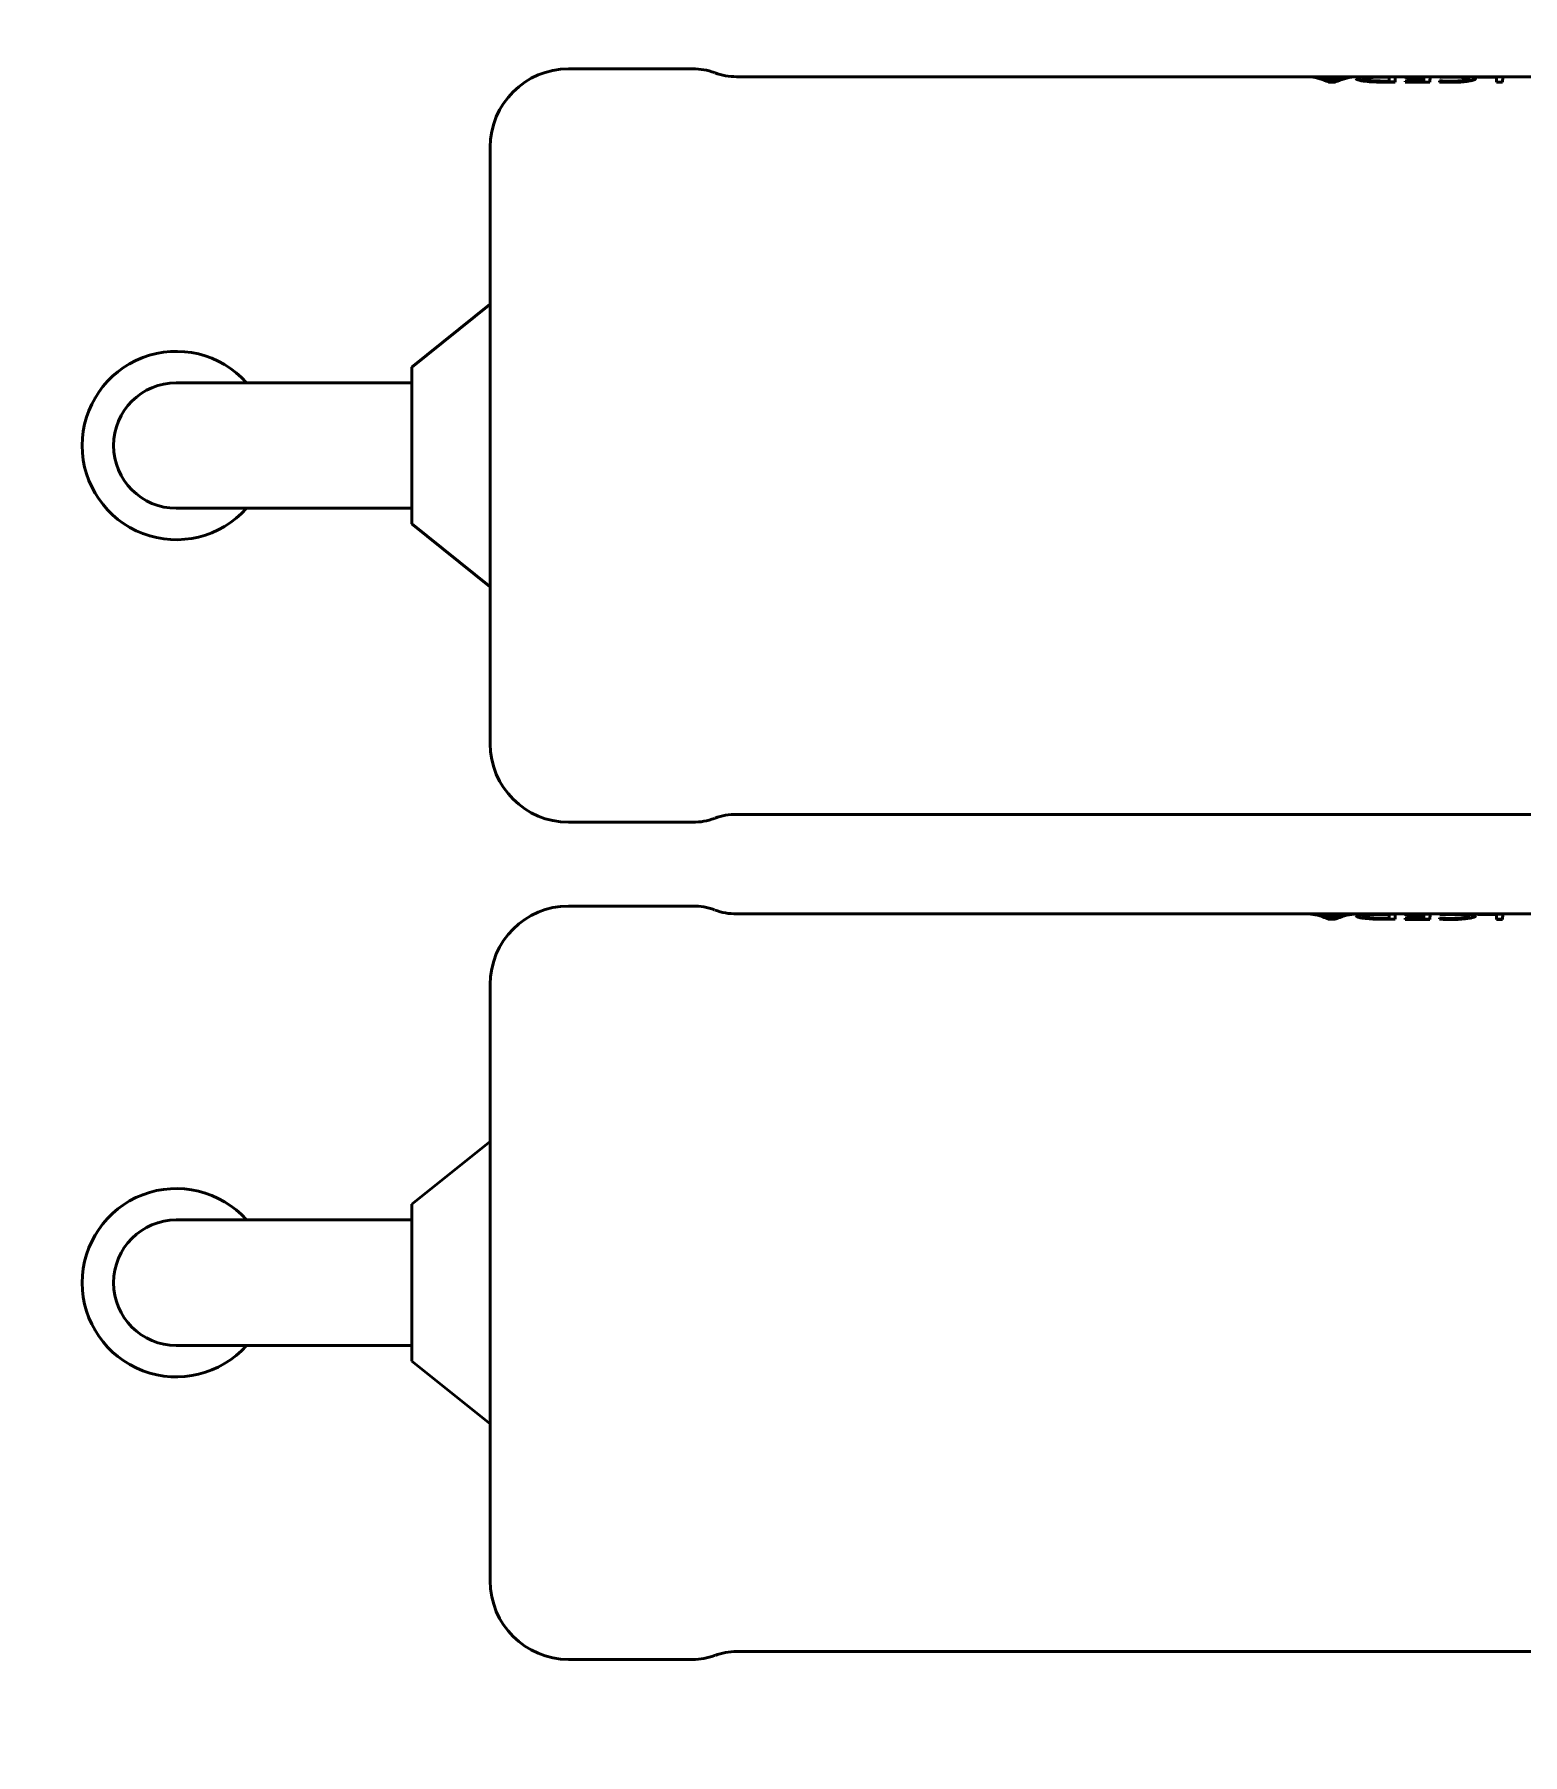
# Model space of a CAD drawing. Header units: millimetres. Extents: x 0 to 841, y 0 to 594.
# Drawn here: x 481.53 to 491.01, y 279 to 289.96 of the extents above; entities that cross this region are included whole.
import ezdxf

# ---------------------------------------------------------------- set-up
doc = ezdxf.new("R2010")
doc.units = ezdxf.units.MM
doc.layers.add('Hatch (ISO)', color=7, linetype='Continuous', lineweight=18)
doc.layers.add('Visible (ISO)', color=7, linetype='Continuous', lineweight=50)

msp = doc.modelspace()

# ---------------------------------------------------------------- hatches: boundary and pattern name
at = {"layer": 'Hatch (ISO)'}
h = msp.add_hatch(dxfattribs=at)
h.set_pattern_fill('ANSI31', color=256, scale=25.4, style=0)
h.set_pattern_definition([(45, (0, 0), (-2.245064, 2.245064), [])])
edge = h.paths.add_edge_path()
edge.add_ellipse((416.288, 307.621), major_axis=(-9.758, 2.186), ratio=1, start_angle=270, end_angle=282.6294)
edge.add_line((416.288, 317.621), (382.416, 317.621))
edge.add_ellipse((382.416, 312.621), major_axis=(-5, 0), ratio=1, start_angle=270, end_angle=360)
edge.add_line((377.416, 312.621), (377.416, 210.621))
edge.add_ellipse((382.416, 210.621), major_axis=(0, -5), ratio=1, start_angle=270, end_angle=360)
edge.add_line((382.416, 205.621), (416.288, 205.621))
edge.add_ellipse((416.288, 215.621), major_axis=(10, 0), ratio=1, start_angle=270, end_angle=282.6294)
edge.add_ellipse((445.416, 85.621), major_axis=(120.242, 26.942), ratio=1, start_angle=64.74122, end_angle=90, ccw=False)
edge.add_ellipse((474.544, 215.621), major_axis=(9.758, -2.186), ratio=1, start_angle=270, end_angle=282.6294)
edge.add_line((474.544, 205.621), (558.416, 205.621))
edge.add_ellipse((558.416, 210.621), major_axis=(5, 0), ratio=1, start_angle=270, end_angle=360)
edge.add_line((563.416, 210.621), (563.416, 312.621))
edge.add_ellipse((558.416, 312.621), major_axis=(0, 5), ratio=1, start_angle=270, end_angle=360)
edge.add_line((558.416, 317.621), (474.544, 317.621))
edge.add_ellipse((474.544, 307.621), major_axis=(-10, 0), ratio=1, start_angle=270, end_angle=282.6294)
edge.add_ellipse((445.416, 437.621), major_axis=(-120.242, -26.942), ratio=1, start_angle=64.74122, end_angle=90, ccw=False)
edge = h.paths.add_edge_path(flags=0)
edge.add_line((388.916, 208.621), (388.916, 210.621))
edge.add_ellipse((382.416, 210.621), major_axis=(0, 6.5), ratio=1, start_angle=270, end_angle=363.5049)
edge.add_line((382.019, 217.108), (380.416, 217.108))
edge.add_line((380.416, 217.108), (380.416, 221.814))
edge.add_spline(control_points=[(380.416, 221.814), (380.416, 222.421), (380.5, 223.145), (380.692, 224.324), (380.822, 224.956), (381.036, 226.225), (381.109, 226.863), (381.109, 228.037), (381.036, 228.675), (380.822, 229.944), (380.692, 230.576), (380.5, 231.755), (380.416, 232.479), (380.416, 233.086)], knot_values=[1.346639, 1.346639, 1.346639, 1.346639, 1.528836, 1.528836, 1.705012, 1.705012, 1.881187, 1.881187, 2.057362, 2.057362, 2.233538, 2.233538, 2.415734, 2.415734, 2.415734, 2.415734], degree=3, periodic=0)
edge.add_line((380.416, 233.086), (380.416, 241.621))
edge.add_ellipse((380.416, 244.121), major_axis=(2.5, 0), ratio=1, start_angle=270, end_angle=450)
edge.add_line((380.416, 246.621), (380.416, 276.621))
edge.add_ellipse((380.416, 279.121), major_axis=(2.5, 0), ratio=1, start_angle=270, end_angle=450)
edge.add_line((380.416, 281.621), (380.416, 306.121))
edge.add_line((380.416, 306.121), (382.489, 306.121))
edge.add_ellipse((382.416, 312.621), major_axis=(6.5, 0.073), ratio=1, start_angle=270, end_angle=359.355)
edge.add_line((388.916, 312.621), (388.916, 314.621))
edge.add_line((388.916, 314.621), (416.288, 314.621))
edge.add_ellipse((416.288, 307.621), major_axis=(7, 0), ratio=1, start_angle=77.3706, end_angle=90, ccw=False)
edge.add_ellipse((445.416, 437.621), major_axis=(123.169, -27.598), ratio=1, start_angle=270, end_angle=279.22446)
edge.add_ellipse((445.416, 311.397), major_axis=(-0.223, -7.497), ratio=1, start_angle=270, end_angle=453.4049)
edge.add_ellipse((445.416, 437.621), major_axis=(126.001, 7.497), ratio=1, start_angle=270, end_angle=279.22446)
edge.add_ellipse((474.544, 307.621), major_axis=(6.831, 1.531), ratio=1, start_angle=77.3706, end_angle=90, ccw=False)
edge.add_line((474.544, 314.621), (535.916, 314.621))
edge.add_ellipse((538.416, 314.621), major_axis=(0, -2.5), ratio=1, start_angle=270, end_angle=450)
edge.add_line((540.916, 314.621), (551.918, 314.621))
edge.add_line((551.918, 314.621), (551.918, 312.445))
edge.add_ellipse((558.416, 312.621), major_axis=(0.176, -6.498), ratio=1, start_angle=270, end_angle=359.0971)
edge.add_line((558.489, 306.121), (560.416, 306.121))
edge.add_line((560.416, 306.121), (560.416, 217.108))
edge.add_line((560.416, 217.108), (558.813, 217.108))
edge.add_ellipse((558.416, 210.621), major_axis=(-6.488, 0.397), ratio=1, start_angle=270, end_angle=361.9571)
edge.add_line((551.918, 210.796), (551.918, 208.621))
edge.add_line((551.918, 208.621), (540.916, 208.621))
edge.add_ellipse((538.416, 208.621), major_axis=(0, 2.5), ratio=1, start_angle=270, end_angle=450)
edge.add_line((535.916, 208.621), (474.544, 208.621))
edge.add_ellipse((474.544, 215.621), major_axis=(-7, 0), ratio=1, start_angle=77.3706, end_angle=90, ccw=False)
edge.add_ellipse((445.416, 85.621), major_axis=(-123.169, 27.598), ratio=1, start_angle=270, end_angle=279.22446)
edge.add_ellipse((445.416, 211.844), major_axis=(0.223, 7.497), ratio=1, start_angle=270, end_angle=453.4049)
edge.add_ellipse((445.416, 85.621), major_axis=(-126.001, -7.497), ratio=1, start_angle=270, end_angle=279.22446)
edge.add_ellipse((416.288, 215.621), major_axis=(-6.831, -1.531), ratio=1, start_angle=77.3706, end_angle=90, ccw=False)
edge.add_line((416.288, 208.621), (388.916, 208.621))
edge = h.paths.add_edge_path(flags=0)
edge.add_ellipse((557.666, 211.371), major_axis=(0, 2.172), ratio=1, start_angle=0, end_angle=360)
edge = h.paths.add_edge_path(flags=0)
edge.add_ellipse((557.666, 311.871), major_axis=(0, 2.172), ratio=1, start_angle=0, end_angle=360)
edge = h.paths.add_edge_path(flags=0)
edge.add_ellipse((383.166, 311.871), major_axis=(0, 2.172), ratio=1, start_angle=0, end_angle=360)
edge = h.paths.add_edge_path(flags=0)
edge.add_ellipse((383.166, 211.371), major_axis=(0, 2.172), ratio=1, start_angle=0, end_angle=360)
edge = h.paths.add_edge_path(flags=0)
edge.add_ellipse((445.416, 214.344), major_axis=(0, 2), ratio=1, start_angle=0, end_angle=360)
edge = h.paths.add_edge_path(flags=0)
edge.add_ellipse((445.416, 308.897), major_axis=(0, 2), ratio=1, start_angle=0, end_angle=360)

# ---------------------------------------------------------------- linework, layer by layer
at = {"layer": 'Visible (ISO)'}
for p, q in [((485.724, 289.736), (484.932, 289.736)), ((485.865, 289.71), (485.861, 289.712)), ((491.149, 289.686), (486.002, 289.686)), ((489.662, 289.685), (489.662, 289.684)), ((489.662, 289.685), (489.706, 289.685)), ((489.736, 289.68), (489.863, 289.68)), ((489.748, 289.678), (489.85, 289.677)), ((489.846, 289.676), (489.752, 289.677)), ((489.893, 289.685), (489.937, 289.685)), ((489.937, 289.685), (489.937, 289.684)), ((489.952, 289.673), (489.952, 289.672)), ((490.118, 289.685), (490.202, 289.685)), ((490.118, 289.683), (490.162, 289.683)), ((490.162, 289.682), (490.118, 289.682)), ((490.202, 289.685), (490.202, 289.684)), ((490.259, 289.685), (490.423, 289.685)), ((490.259, 289.683), (490.259, 289.682)), ((490.384, 289.683), (490.259, 289.683)), ((490.259, 289.682), (490.384, 289.682)), ((490.274, 289.675), (490.383, 289.675)), ((490.274, 289.672), (490.274, 289.671)), ((490.383, 289.671), (490.274, 289.672)), ((490.274, 289.671), (490.383, 289.67)), ((490.423, 289.685), (490.423, 289.684)), ((490.484, 289.682), (490.484, 289.681)), ((490.712, 289.674), (490.712, 289.673)), ((490.725, 289.685), (490.886, 289.685)), ((490.725, 289.683), (490.725, 289.682)), ((490.847, 289.683), (490.725, 289.683)), ((490.725, 289.682), (490.847, 289.682)), ((490.886, 289.685), (490.886, 289.684)), ((489.776, 289.653), (489.776, 289.652)), ((489.818, 289.653), (489.776, 289.653)), ((489.776, 289.652), (489.818, 289.652)), ((489.799, 289.659), (489.798, 289.659)), ((489.818, 289.653), (489.818, 289.652)), ((490.2, 289.653), (490.113, 289.653)), ((490.113, 289.652), (490.2, 289.652)), ((490.161, 289.658), (490.114, 289.658)), ((490.2, 289.653), (490.2, 289.652)), ((490.264, 289.658), (490.382, 289.658)), ((490.264, 289.652), (490.264, 289.651)), ((490.421, 289.652), (490.264, 289.652)), ((490.264, 289.651), (490.421, 289.651)), ((490.421, 289.652), (490.421, 289.651)), ((490.482, 289.653), (490.482, 289.652)), ((490.845, 289.652), (490.845, 289.651)), ((490.884, 289.652), (490.845, 289.652)), ((490.845, 289.651), (490.884, 289.651)), ((490.884, 289.652), (490.884, 289.651)), ((484.432, 289.236), (484.432, 285.436)), ((483.932, 287.836), (484.432, 288.236)), ((483.932, 287.836), (483.932, 286.836)), ((483.432, 287.736), (482.432, 287.736)), ((483.932, 287.736), (483.432, 287.736)), ((482.432, 286.936), (483.432, 286.936)), ((483.932, 286.936), (483.432, 286.936)), ((483.932, 286.836), (484.432, 286.436)), ((485.865, 284.962), (485.861, 284.96)), ((495.861, 284.986), (486.002, 284.986)), ((485.724, 284.936), (484.932, 284.936)), ((485.724, 284.402), (484.932, 284.402)), ((485.865, 284.376), (485.861, 284.378)), ((491.149, 284.352), (486.002, 284.352)), ((489.662, 284.351), (489.662, 284.35)), ((489.662, 284.351), (489.706, 284.351)), ((489.736, 284.346), (489.863, 284.346)), ((489.748, 284.344), (489.85, 284.343)), ((489.846, 284.342), (489.752, 284.343)), ((489.776, 284.319), (489.776, 284.318)), ((489.818, 284.319), (489.776, 284.319)), ((489.776, 284.318), (489.818, 284.318)), ((489.799, 284.325), (489.798, 284.325)), ((489.818, 284.319), (489.818, 284.318)), ((489.893, 284.351), (489.937, 284.351)), ((489.937, 284.351), (489.937, 284.35)), ((489.952, 284.339), (489.952, 284.338)), ((490.2, 284.319), (490.113, 284.319)), ((490.113, 284.318), (490.2, 284.318)), ((490.161, 284.324), (490.114, 284.324)), ((490.118, 284.351), (490.202, 284.351)), ((490.118, 284.349), (490.162, 284.349)), ((490.162, 284.348), (490.118, 284.348)), ((490.2, 284.319), (490.2, 284.318)), ((490.202, 284.351), (490.202, 284.35)), ((490.259, 284.351), (490.423, 284.351)), ((490.259, 284.349), (490.259, 284.348)), ((490.384, 284.349), (490.259, 284.349)), ((490.259, 284.348), (490.384, 284.348)), ((490.264, 284.324), (490.382, 284.324)), ((490.264, 284.318), (490.264, 284.317)), ((490.421, 284.318), (490.264, 284.318)), ((490.264, 284.317), (490.421, 284.317)), ((490.274, 284.341), (490.383, 284.341)), ((490.274, 284.338), (490.274, 284.337)), ((490.383, 284.338), (490.274, 284.338)), ((490.274, 284.337), (490.383, 284.336)), ((490.421, 284.318), (490.421, 284.317)), ((490.423, 284.351), (490.423, 284.35)), ((490.482, 284.319), (490.482, 284.318)), ((490.484, 284.348), (490.484, 284.347)), ((490.712, 284.34), (490.712, 284.339)), ((490.725, 284.351), (490.886, 284.351)), ((490.725, 284.349), (490.725, 284.348)), ((490.847, 284.349), (490.725, 284.349)), ((490.725, 284.348), (490.847, 284.348)), ((490.845, 284.318), (490.845, 284.317)), ((490.884, 284.318), (490.845, 284.318)), ((490.845, 284.317), (490.884, 284.317)), ((490.884, 284.318), (490.884, 284.317)), ((490.886, 284.351), (490.886, 284.35)), ((484.432, 283.902), (484.432, 280.102)), ((483.932, 282.502), (484.432, 282.902)), ((483.932, 282.502), (483.932, 281.502)), ((483.432, 282.402), (482.432, 282.402)), ((483.932, 282.402), (483.432, 282.402)), ((482.432, 281.602), (483.432, 281.602)), ((483.932, 281.602), (483.432, 281.602)), ((483.932, 281.502), (484.432, 281.102)), ((485.724, 279.602), (484.932, 279.602)), ((485.865, 279.628), (485.861, 279.626)), ((495.861, 279.652), (486.002, 279.652))]:
    msp.add_line(p, q, dxfattribs=at)
for centre, radius, start, end in [((484.932, 289.236), 0.5, 90, 180), ((485.724, 289.336), 0.4, 70, 90), ((486.002, 290.086), 0.4, 250, 270), ((482.432, 287.336), 0.6, 41.8515, 318.2309), ((482.432, 287.336), 0.4, 90, 270), ((484.932, 285.436), 0.5, 180, 270), ((485.724, 285.336), 0.4, 270, 290), ((486.002, 284.586), 0.4, 90, 110), ((484.932, 283.902), 0.5, 90, 180), ((485.724, 284.002), 0.4, 70, 90), ((486.002, 284.752), 0.4, 250, 270), ((482.432, 282.002), 0.6, 41.8535, 318.2329), ((482.432, 282.002), 0.4, 90, 270), ((484.932, 280.102), 0.5, 180, 270), ((485.724, 280.002), 0.4, 270, 290), ((486.002, 279.252), 0.4, 90, 110)]:
    msp.add_arc(centre, radius, start, end, dxfattribs=at)
for centre, major_axis, ratio, start_param, end_param in [((489.628, 287.015), (0, 2.672), 0.349299, 6.123781, 6.246618), ((489.628, 287.015), (0, 2.671), 0.349299, 6.123713, 6.246602), ((489.672, 287.336), (0, -2.351), 0.36484, 3.066748, 3.102392), ((489.673, 287.045), (0, 2.642), 0.33493, 6.147368, 6.198751), ((489.928, 287.024), (0, 2.662), 0.3452, 0.084394, 0.135319), ((489.973, 286.986), (0, 2.701), 0.362554, 0.03714, 0.158676), ((489.973, 286.987), (0, 2.699), 0.362554, 0.037156, 0.158744), ((489.927, 287.336), (0, -2.351), 0.35939, 3.181359, 3.216822), ((490.163, 287.336), (0, 2.351), 0.007092, 0.055389, 0.156028), ((490.202, 287.336), (0, 2.351), 0.007092, 0.040698, 0.171276), ((490.202, 287.336), (0, 2.35), 0.007092, 0.040715, 0.17135), ((490.26, 287.336), (0, -2.351), 0.007092, 3.182465, 3.197276), ((490.276, 287.336), (0, -2.351), 0.007092, 3.241109, 3.256054), ((490.385, 287.336), (0, -2.351), 0.007092, 3.256385, 3.298301), ((490.385, 287.336), (0, -2.351), 0.007092, 3.197653, 3.241439), ((490.424, 287.336), (0, 2.351), 0.007092, 0.041367, 0.171955), ((490.424, 287.336), (0, 2.35), 0.007092, 0.041385, 0.172029), ((490.485, 287.336), (0, -2.351), 0.007092, 3.188524, 3.204602), ((490.726, 287.336), (0, -2.351), 0.007092, 3.183872, 3.198684), ((490.848, 287.336), (0, 2.351), 0.007092, 0.057457, 0.173251), ((490.887, 287.336), (0, 2.351), 0.007092, 0.042764, 0.173372), ((490.887, 287.336), (0, 2.35), 0.007092, 0.042783, 0.173446), ((490.267, 287.336), (0, -2.351), 0.007092, 3.297941, 3.31307), ((490.485, 287.336), (0, -2.351), 0.007092, 3.292834, 3.310575), ((489.628, 281.681), (0, 2.672), 0.349299, 6.123781, 6.246618), ((489.628, 281.681), (0, 2.671), 0.349299, 6.123713, 6.246602), ((489.672, 282.002), (0, -2.351), 0.36484, 3.066748, 3.102392), ((489.673, 281.711), (0, 2.642), 0.33493, 6.147368, 6.198751), ((489.928, 281.69), (0, 2.662), 0.3452, 0.084394, 0.135319), ((489.973, 281.652), (0, 2.701), 0.362554, 0.03714, 0.158676), ((489.973, 281.653), (0, 2.699), 0.362554, 0.037156, 0.158744), ((489.927, 282.002), (0, -2.351), 0.35939, 3.181359, 3.216822), ((490.163, 282.002), (0, 2.351), 0.007092, 0.055389, 0.156028), ((490.202, 282.002), (0, 2.351), 0.007092, 0.040698, 0.171276), ((490.202, 282.002), (0, 2.35), 0.007092, 0.040715, 0.17135), ((490.26, 282.002), (0, -2.351), 0.007092, 3.182465, 3.197276), ((490.267, 282.002), (0, -2.351), 0.007092, 3.297941, 3.31307), ((490.276, 282.002), (0, -2.351), 0.007092, 3.241109, 3.256054), ((490.385, 282.002), (0, -2.351), 0.007092, 3.256385, 3.298301), ((490.385, 282.002), (0, -2.351), 0.007092, 3.197653, 3.241439), ((490.424, 282.002), (0, 2.351), 0.007092, 0.041367, 0.171955), ((490.424, 282.002), (0, 2.35), 0.007092, 0.041385, 0.172029), ((490.485, 282.002), (0, -2.351), 0.007092, 3.292834, 3.310575), ((490.485, 282.002), (0, -2.351), 0.007092, 3.188524, 3.204602), ((490.726, 282.002), (0, -2.351), 0.007092, 3.183872, 3.198684), ((490.848, 282.002), (0, 2.351), 0.007092, 0.057457, 0.173251), ((490.887, 282.002), (0, 2.351), 0.007092, 0.042764, 0.173372), ((490.887, 282.002), (0, 2.35), 0.007092, 0.042783, 0.173446)]:
    msp.add_ellipse(centre, major_axis=major_axis, ratio=ratio, start_param=start_param, end_param=end_param, dxfattribs=at)
for points, knots in [([(489.952, 289.674), (489.952, 289.676), (489.956, 289.678), (489.967, 289.68), (489.972, 289.681), (489.984, 289.682), (489.991, 289.683), (489.999, 289.683)], [-0.01273476, -0.01273476, -0.01273476, -0.01273476, -0.00635959, -0.00635959, -0.00331441, -0.00331441, 0, 0, 0, 0]), ([(489.998, 289.659), (489.989, 289.661), (489.982, 289.662), (489.976, 289.663), (489.968, 289.665), (489.962, 289.667), (489.958, 289.668), (489.954, 289.67), (489.952, 289.672), (489.952, 289.674)], [0, 0, 0, 0, 0.000032823, 0.000032823, 0.000032823, 0.0000769355, 0.0000769355, 0.0000769355, 0.0001223582, 0.0001223582, 0.0001223582, 0.0001223582]), ([(489.952, 289.673), (489.952, 289.671), (489.953, 289.67), (489.955, 289.669), (489.958, 289.667), (489.963, 289.665), (489.971, 289.663), (489.978, 289.661), (489.987, 289.66), (489.998, 289.658)], [0, 0, 0, 0, 0.0000327289, 0.0000327289, 0.0000327289, 0.0000804287, 0.0000804287, 0.0000804287, 0.0001225582, 0.0001225582, 0.0001225582, 0.0001225582]), ([(489.994, 289.674), (489.994, 289.675), (489.996, 289.677), (490.004, 289.679), (490.007, 289.68), (490.016, 289.681), (490.021, 289.681), (490.027, 289.681)], [-0.009770045, -0.009770045, -0.009770045, -0.009770045, -0.004897565, -0.004897565, -0.002507321, -0.002507321, 0, 0, 0, 0]), ([(490.027, 289.68), (490.02, 289.68), (490.014, 289.679), (490.009, 289.679), (490.003, 289.678), (489.999, 289.677), (489.997, 289.676), (489.995, 289.675), (489.994, 289.674), (489.994, 289.673)], [0, 0, 0, 0, 0.00002866472, 0.00002866472, 0.00002866472, 0.00006638297, 0.00006638297, 0.00006638297, 0.00009394185, 0.00009394185, 0.00009394185, 0.00009394185]), ([(490.027, 289.663), (490.02, 289.664), (490.014, 289.665), (490.01, 289.666), (490.004, 289.667), (490, 289.668), (489.997, 289.67), (489.995, 289.671), (489.994, 289.672), (489.994, 289.674)], [0, 0, 0, 0, 0.00002595317, 0.00002595317, 0.00002595317, 0.00005944273, 0.00005944273, 0.00005944273, 0.00009568467, 0.00009568467, 0.00009568467, 0.00009568467]), ([(489.999, 289.683), (490.008, 289.683), (490.018, 289.684), (490.029, 289.684), (490.044, 289.685), (490.061, 289.685), (490.079, 289.685), (490.092, 289.685), (490.105, 289.685), (490.118, 289.685)], [0, 0, 0, 0, 0.0000364601, 0.0000364601, 0.0000364601, 0.0000897481, 0.0000897481, 0.0000897481, 0.0001290641, 0.0001290641, 0.0001290641, 0.0001290641]), ([(490.027, 289.681), (490.034, 289.682), (490.042, 289.682), (490.051, 289.683), (490.063, 289.683), (490.076, 289.683), (490.089, 289.683), (490.098, 289.683), (490.108, 289.683), (490.118, 289.683)], [0, 0, 0, 0, 0.00002938053, 0.00002938053, 0.00002938053, 0.00006924515, 0.00006924515, 0.00006924515, 0.00009843583, 0.00009843583, 0.00009843583, 0.00009843583]), ([(490.118, 289.682), (490.108, 289.682), (490.098, 289.682), (490.089, 289.682), (490.074, 289.682), (490.06, 289.682), (490.047, 289.681), (490.04, 289.681), (490.033, 289.681), (490.027, 289.68)], [0, 0, 0, 0, 0.00002915435, 0.00002915435, 0.00002915435, 0.00007338834, 0.00007338834, 0.00007338834, 0.00009880495, 0.00009880495, 0.00009880495, 0.00009880495]), ([(490.484, 289.684), (490.496, 289.685), (490.509, 289.685), (490.538, 289.685), (490.554, 289.685), (490.569, 289.685)], [-0.008697232, -0.008697232, -0.008697232, -0.008697232, -0.00465646, -0.00465646, 0, 0, 0, 0]), ([(490.563, 289.683), (490.556, 289.683), (490.549, 289.683), (490.535, 289.683), (490.528, 289.683), (490.508, 289.683), (490.496, 289.683), (490.484, 289.682)], [-0.008270165, -0.008270165, -0.008270165, -0.008270165, -0.006122113, -0.006122113, -0.003997843, -0.003997843, 0, 0, 0, 0]), ([(490.484, 289.681), (490.491, 289.682), (490.498, 289.682), (490.505, 289.682), (490.512, 289.682), (490.519, 289.682), (490.526, 289.682), (490.538, 289.682), (490.551, 289.682), (490.563, 289.682)], [0, 0, 0, 0, 0.00002271919, 0.00002271919, 0.00002271919, 0.00004542092, 0.00004542092, 0.00004542092, 0.00008240114, 0.00008240114, 0.00008240114, 0.00008240114]), ([(490.641, 289.681), (490.636, 289.682), (490.63, 289.682), (490.623, 289.682), (490.614, 289.683), (490.604, 289.683), (490.593, 289.683), (490.583, 289.683), (490.573, 289.683), (490.563, 289.683)], [0, 0, 0, 0, 0.00002438447, 0.00002438447, 0.00002438447, 0.00005708586, 0.00005708586, 0.00005708586, 0.00008729526, 0.00008729526, 0.00008729526, 0.00008729526]), ([(490.563, 289.682), (490.571, 289.682), (490.579, 289.682), (490.587, 289.682), (490.599, 289.682), (490.61, 289.682), (490.619, 289.682), (490.627, 289.681), (490.635, 289.681), (490.641, 289.68)], [0, 0, 0, 0, 0.00002431651, 0.00002431651, 0.00002431651, 0.00005906662, 0.00005906662, 0.00005906662, 0.00008743128, 0.00008743128, 0.00008743128, 0.00008743128]), ([(490.569, 289.685), (490.58, 289.685), (490.591, 289.685), (490.602, 289.685), (490.617, 289.685), (490.632, 289.685), (490.646, 289.684), (490.656, 289.684), (490.665, 289.684), (490.674, 289.683)], [0, 0, 0, 0, 0.000032935, 0.000032935, 0.000032935, 0.0000801277, 0.0000801277, 0.0000801277, 0.0001163503, 0.0001163503, 0.0001163503, 0.0001163503]), ([(490.638, 289.662), (490.645, 289.663), (490.65, 289.664), (490.655, 289.666), (490.661, 289.667), (490.666, 289.669), (490.668, 289.671), (490.67, 289.672), (490.671, 289.673), (490.671, 289.674)], [0, 0, 0, 0, 0.0000290248, 0.0000290248, 0.0000290248, 0.0000706855, 0.0000706855, 0.0000706855, 0.0001001312, 0.0001001312, 0.0001001312, 0.0001001312]), ([(490.671, 289.674), (490.671, 289.675), (490.669, 289.677), (490.662, 289.679), (490.659, 289.68), (490.651, 289.681), (490.647, 289.681), (490.641, 289.681)], [-0.009476427, -0.009476427, -0.009476427, -0.009476427, -0.00474829, -0.00474829, -0.002423593, -0.002423593, 0, 0, 0, 0]), ([(490.641, 289.68), (490.647, 289.68), (490.653, 289.679), (490.657, 289.679), (490.663, 289.678), (490.667, 289.677), (490.669, 289.676), (490.67, 289.675), (490.67, 289.674), (490.671, 289.673)], [0, 0, 0, 0, 0.00002762, 0.00002762, 0.00002762, 0.00006711915, 0.00006711915, 0.00006711915, 0.00008834995, 0.00008834995, 0.00008834995, 0.00008834995]), ([(490.712, 289.674), (490.712, 289.672), (490.709, 289.669), (490.698, 289.665), (490.693, 289.664), (490.682, 289.661), (490.675, 289.66), (490.667, 289.659)], [-0.01312145, -0.01312145, -0.01312145, -0.01312145, -0.00652974, -0.00652974, -0.00329494, -0.00329494, 0, 0, 0, 0]), ([(490.667, 289.658), (490.676, 289.659), (490.683, 289.66), (490.69, 289.662), (490.698, 289.664), (490.704, 289.666), (490.708, 289.668), (490.711, 289.67), (490.712, 289.672), (490.712, 289.673)], [0, 0, 0, 0, 0.0000371314, 0.0000371314, 0.0000371314, 0.0000894285, 0.0000894285, 0.0000894285, 0.0001306939, 0.0001306939, 0.0001306939, 0.0001306939]), ([(490.674, 289.683), (490.681, 289.683), (490.687, 289.682), (490.697, 289.681), (490.701, 289.68), (490.71, 289.678), (490.712, 289.676), (490.712, 289.674)], [-0.0120589, -0.0120589, -0.0120589, -0.0120589, -0.00894983, -0.00894983, -0.00602335, -0.00602335, 0, 0, 0, 0]), ([(489.798, 289.659), (489.797, 289.66), (489.797, 289.661), (489.795, 289.662), (489.794, 289.662), (489.793, 289.663)], [-0.001817193, -0.001817193, -0.001817193, -0.001817193, -0.000942581, -0.000942581, 0, 0, 0, 0]), ([(490.113, 289.653), (490.103, 289.653), (490.093, 289.653), (490.072, 289.653), (490.061, 289.654), (490.031, 289.656), (490.013, 289.657), (489.998, 289.659)], [-0.012617, -0.012617, -0.012617, -0.012617, -0.00967464, -0.00967464, -0.00632404, -0.00632404, 0, 0, 0, 0]), ([(489.998, 289.658), (490.013, 289.656), (490.031, 289.654), (490.062, 289.653), (490.072, 289.652), (490.093, 289.652), (490.103, 289.652), (490.113, 289.652)], [0, 0, 0, 0, 0.00634647, 0.00634647, 0.00968424, 0.00968424, 0.01261775, 0.01261775, 0.01261775, 0.01261775]), ([(490.114, 289.658), (490.107, 289.658), (490.099, 289.659), (490.084, 289.659), (490.076, 289.659), (490.059, 289.66), (490.052, 289.66), (490.038, 289.662), (490.032, 289.662), (490.027, 289.663)], [-0.009493715, -0.009493715, -0.009493715, -0.009493715, -0.007220582, -0.007220582, -0.004754477, -0.004754477, -0.002166427, -0.002166427, 0, 0, 0, 0]), ([(490.555, 289.651), (490.548, 289.651), (490.542, 289.651), (490.528, 289.651), (490.522, 289.652), (490.504, 289.652), (490.493, 289.653), (490.482, 289.653)], [-0.007374217, -0.007374217, -0.007374217, -0.007374217, -0.005417549, -0.005417549, -0.003378136, -0.003378136, 0, 0, 0, 0]), ([(490.482, 289.652), (490.493, 289.652), (490.504, 289.651), (490.522, 289.651), (490.528, 289.65), (490.542, 289.65), (490.548, 289.65), (490.555, 289.65)], [0, 0, 0, 0, 0.003378134, 0.003378134, 0.005417635, 0.005417635, 0.007374222, 0.007374222, 0.007374222, 0.007374222]), ([(490.483, 289.66), (490.488, 289.66), (490.494, 289.659), (490.5, 289.659), (490.506, 289.658), (490.513, 289.658), (490.519, 289.658), (490.531, 289.657), (490.543, 289.657), (490.555, 289.657)], [0, 0, 0, 0, 0.00001964003, 0.00001964003, 0.00001964003, 0.00003928259, 0.00003928259, 0.00003928259, 0.0000750997, 0.0000750997, 0.0000750997, 0.0000750997]), ([(490.555, 289.657), (490.562, 289.657), (490.569, 289.657), (490.584, 289.658), (490.592, 289.658), (490.608, 289.659), (490.615, 289.66), (490.627, 289.661), (490.633, 289.662), (490.638, 289.662)], [-0.009289656, -0.009289656, -0.009289656, -0.009289656, -0.007107948, -0.007107948, -0.004645797, -0.004645797, -0.002166569, -0.002166569, 0, 0, 0, 0]), ([(490.667, 289.659), (490.66, 289.658), (490.653, 289.656), (490.636, 289.655), (490.626, 289.654), (490.605, 289.652), (490.594, 289.652), (490.574, 289.651), (490.564, 289.651), (490.555, 289.651)], [-0.01248134, -0.01248134, -0.01248134, -0.01248134, -0.0095703, -0.0095703, -0.00623372, -0.00623372, -0.0028846, -0.0028846, 0, 0, 0, 0]), ([(490.555, 289.65), (490.564, 289.65), (490.574, 289.65), (490.594, 289.651), (490.605, 289.651), (490.626, 289.653), (490.636, 289.654), (490.653, 289.655), (490.66, 289.656), (490.667, 289.658)], [0, 0, 0, 0, 0.00288677, 0.00288677, 0.00623986, 0.00623986, 0.00957295, 0.00957295, 0.01248135, 0.01248135, 0.01248135, 0.01248135]), ([(489.798, 284.325), (489.797, 284.326), (489.797, 284.327), (489.795, 284.328), (489.794, 284.328), (489.793, 284.329)], [-0.001817193, -0.001817193, -0.001817193, -0.001817193, -0.000942581, -0.000942581, 0, 0, 0, 0]), ([(489.952, 284.34), (489.952, 284.342), (489.956, 284.344), (489.967, 284.346), (489.972, 284.347), (489.984, 284.348), (489.991, 284.349), (489.999, 284.349)], [-0.01273476, -0.01273476, -0.01273476, -0.01273476, -0.00635959, -0.00635959, -0.00331441, -0.00331441, 0, 0, 0, 0]), ([(489.998, 284.325), (489.989, 284.327), (489.982, 284.328), (489.976, 284.329), (489.968, 284.331), (489.962, 284.333), (489.958, 284.334), (489.954, 284.336), (489.952, 284.338), (489.952, 284.34)], [0, 0, 0, 0, 0.000032823, 0.000032823, 0.000032823, 0.0000769355, 0.0000769355, 0.0000769355, 0.0001223582, 0.0001223582, 0.0001223582, 0.0001223582]), ([(489.952, 284.339), (489.952, 284.337), (489.953, 284.336), (489.955, 284.335), (489.958, 284.333), (489.963, 284.331), (489.971, 284.329), (489.978, 284.327), (489.987, 284.326), (489.998, 284.324)], [0, 0, 0, 0, 0.0000327289, 0.0000327289, 0.0000327289, 0.0000804287, 0.0000804287, 0.0000804287, 0.0001225582, 0.0001225582, 0.0001225582, 0.0001225582]), ([(489.994, 284.34), (489.994, 284.341), (489.996, 284.343), (490.004, 284.345), (490.007, 284.346), (490.016, 284.347), (490.021, 284.347), (490.027, 284.347)], [-0.009770045, -0.009770045, -0.009770045, -0.009770045, -0.004897565, -0.004897565, -0.002507321, -0.002507321, 0, 0, 0, 0]), ([(490.027, 284.346), (490.02, 284.346), (490.014, 284.345), (490.009, 284.345), (490.003, 284.344), (489.999, 284.343), (489.997, 284.342), (489.995, 284.341), (489.994, 284.34), (489.994, 284.339)], [0, 0, 0, 0, 0.00002866472, 0.00002866472, 0.00002866472, 0.00006638297, 0.00006638297, 0.00006638297, 0.00009394185, 0.00009394185, 0.00009394185, 0.00009394185]), ([(490.027, 284.329), (490.02, 284.33), (490.014, 284.331), (490.01, 284.332), (490.004, 284.333), (490, 284.334), (489.997, 284.336), (489.995, 284.337), (489.994, 284.338), (489.994, 284.34)], [0, 0, 0, 0, 0.00002595317, 0.00002595317, 0.00002595317, 0.00005944273, 0.00005944273, 0.00005944273, 0.00009568467, 0.00009568467, 0.00009568467, 0.00009568467]), ([(490.113, 284.319), (490.103, 284.319), (490.093, 284.319), (490.072, 284.319), (490.061, 284.32), (490.031, 284.322), (490.013, 284.323), (489.998, 284.325)], [-0.012617, -0.012617, -0.012617, -0.012617, -0.00967464, -0.00967464, -0.00632404, -0.00632404, 0, 0, 0, 0]), ([(489.998, 284.324), (490.013, 284.322), (490.031, 284.321), (490.062, 284.319), (490.072, 284.318), (490.093, 284.318), (490.103, 284.318), (490.113, 284.318)], [0, 0, 0, 0, 0.00634647, 0.00634647, 0.00968424, 0.00968424, 0.01261775, 0.01261775, 0.01261775, 0.01261775]), ([(489.999, 284.349), (490.008, 284.349), (490.018, 284.35), (490.029, 284.35), (490.044, 284.351), (490.061, 284.351), (490.079, 284.351), (490.092, 284.351), (490.105, 284.351), (490.118, 284.351)], [0, 0, 0, 0, 0.0000364601, 0.0000364601, 0.0000364601, 0.0000897481, 0.0000897481, 0.0000897481, 0.0001290641, 0.0001290641, 0.0001290641, 0.0001290641]), ([(490.027, 284.347), (490.034, 284.348), (490.042, 284.348), (490.051, 284.349), (490.063, 284.349), (490.076, 284.349), (490.089, 284.349), (490.098, 284.349), (490.108, 284.349), (490.118, 284.349)], [0, 0, 0, 0, 0.00002938053, 0.00002938053, 0.00002938053, 0.00006924515, 0.00006924515, 0.00006924515, 0.00009843583, 0.00009843583, 0.00009843583, 0.00009843583]), ([(490.118, 284.348), (490.108, 284.348), (490.098, 284.348), (490.089, 284.348), (490.074, 284.348), (490.06, 284.348), (490.047, 284.347), (490.04, 284.347), (490.033, 284.347), (490.027, 284.346)], [0, 0, 0, 0, 0.00002915435, 0.00002915435, 0.00002915435, 0.00007338834, 0.00007338834, 0.00007338834, 0.00009880495, 0.00009880495, 0.00009880495, 0.00009880495]), ([(490.114, 284.324), (490.107, 284.324), (490.099, 284.325), (490.084, 284.325), (490.076, 284.325), (490.059, 284.326), (490.052, 284.326), (490.038, 284.328), (490.032, 284.328), (490.027, 284.329)], [-0.009493715, -0.009493715, -0.009493715, -0.009493715, -0.007220582, -0.007220582, -0.004754477, -0.004754477, -0.002166427, -0.002166427, 0, 0, 0, 0]), ([(490.555, 284.317), (490.548, 284.317), (490.542, 284.317), (490.528, 284.317), (490.522, 284.318), (490.504, 284.318), (490.493, 284.319), (490.482, 284.319)], [-0.007374217, -0.007374217, -0.007374217, -0.007374217, -0.005417549, -0.005417549, -0.003378136, -0.003378136, 0, 0, 0, 0]), ([(490.482, 284.318), (490.493, 284.318), (490.504, 284.317), (490.522, 284.317), (490.528, 284.316), (490.542, 284.316), (490.548, 284.316), (490.555, 284.316)], [0, 0, 0, 0, 0.003378134, 0.003378134, 0.005417635, 0.005417635, 0.007374222, 0.007374222, 0.007374222, 0.007374222]), ([(490.483, 284.326), (490.488, 284.326), (490.494, 284.325), (490.5, 284.325), (490.506, 284.324), (490.513, 284.324), (490.519, 284.324), (490.531, 284.323), (490.543, 284.323), (490.555, 284.323)], [0, 0, 0, 0, 0.00001964003, 0.00001964003, 0.00001964003, 0.00003928259, 0.00003928259, 0.00003928259, 0.0000750997, 0.0000750997, 0.0000750997, 0.0000750997]), ([(490.484, 284.35), (490.496, 284.351), (490.509, 284.351), (490.538, 284.351), (490.554, 284.351), (490.569, 284.351)], [-0.008697232, -0.008697232, -0.008697232, -0.008697232, -0.00465646, -0.00465646, 0, 0, 0, 0]), ([(490.563, 284.349), (490.556, 284.349), (490.549, 284.349), (490.535, 284.349), (490.528, 284.349), (490.508, 284.349), (490.496, 284.349), (490.484, 284.348)], [-0.008270165, -0.008270165, -0.008270165, -0.008270165, -0.006122113, -0.006122113, -0.003997843, -0.003997843, 0, 0, 0, 0]), ([(490.484, 284.347), (490.491, 284.348), (490.498, 284.348), (490.505, 284.348), (490.512, 284.348), (490.519, 284.348), (490.526, 284.348), (490.538, 284.348), (490.551, 284.348), (490.563, 284.348)], [0, 0, 0, 0, 0.00002271919, 0.00002271919, 0.00002271919, 0.00004542092, 0.00004542092, 0.00004542092, 0.00008240114, 0.00008240114, 0.00008240114, 0.00008240114]), ([(490.555, 284.323), (490.562, 284.323), (490.569, 284.323), (490.584, 284.324), (490.592, 284.324), (490.608, 284.325), (490.615, 284.326), (490.627, 284.327), (490.633, 284.328), (490.638, 284.328)], [-0.009289656, -0.009289656, -0.009289656, -0.009289656, -0.007107948, -0.007107948, -0.004645797, -0.004645797, -0.002166569, -0.002166569, 0, 0, 0, 0]), ([(490.667, 284.325), (490.66, 284.324), (490.653, 284.323), (490.636, 284.321), (490.626, 284.32), (490.605, 284.318), (490.594, 284.318), (490.574, 284.317), (490.564, 284.317), (490.555, 284.317)], [-0.01248134, -0.01248134, -0.01248134, -0.01248134, -0.0095703, -0.0095703, -0.00623372, -0.00623372, -0.0028846, -0.0028846, 0, 0, 0, 0]), ([(490.555, 284.316), (490.564, 284.316), (490.574, 284.316), (490.594, 284.317), (490.605, 284.317), (490.626, 284.319), (490.636, 284.32), (490.653, 284.322), (490.66, 284.323), (490.667, 284.324)], [0, 0, 0, 0, 0.00288677, 0.00288677, 0.00623986, 0.00623986, 0.00957295, 0.00957295, 0.01248135, 0.01248135, 0.01248135, 0.01248135]), ([(490.641, 284.347), (490.636, 284.348), (490.63, 284.348), (490.623, 284.349), (490.614, 284.349), (490.604, 284.349), (490.593, 284.349), (490.583, 284.349), (490.573, 284.349), (490.563, 284.349)], [0, 0, 0, 0, 0.00002438447, 0.00002438447, 0.00002438447, 0.00005708586, 0.00005708586, 0.00005708586, 0.00008729526, 0.00008729526, 0.00008729526, 0.00008729526]), ([(490.563, 284.348), (490.571, 284.348), (490.579, 284.348), (490.587, 284.348), (490.599, 284.348), (490.61, 284.348), (490.619, 284.348), (490.627, 284.347), (490.635, 284.347), (490.641, 284.346)], [0, 0, 0, 0, 0.00002431651, 0.00002431651, 0.00002431651, 0.00005906662, 0.00005906662, 0.00005906662, 0.00008743128, 0.00008743128, 0.00008743128, 0.00008743128]), ([(490.569, 284.351), (490.58, 284.351), (490.591, 284.351), (490.602, 284.351), (490.617, 284.351), (490.632, 284.351), (490.646, 284.35), (490.656, 284.35), (490.665, 284.35), (490.674, 284.349)], [0, 0, 0, 0, 0.000032935, 0.000032935, 0.000032935, 0.0000801277, 0.0000801277, 0.0000801277, 0.0001163503, 0.0001163503, 0.0001163503, 0.0001163503]), ([(490.638, 284.328), (490.645, 284.329), (490.65, 284.33), (490.655, 284.332), (490.661, 284.333), (490.666, 284.335), (490.668, 284.337), (490.67, 284.338), (490.671, 284.339), (490.671, 284.34)], [0, 0, 0, 0, 0.0000290248, 0.0000290248, 0.0000290248, 0.0000706855, 0.0000706855, 0.0000706855, 0.0001001312, 0.0001001312, 0.0001001312, 0.0001001312]), ([(490.671, 284.34), (490.671, 284.342), (490.669, 284.343), (490.662, 284.345), (490.659, 284.346), (490.651, 284.347), (490.647, 284.347), (490.641, 284.347)], [-0.009476427, -0.009476427, -0.009476427, -0.009476427, -0.00474829, -0.00474829, -0.002423593, -0.002423593, 0, 0, 0, 0]), ([(490.641, 284.346), (490.647, 284.346), (490.653, 284.345), (490.657, 284.345), (490.663, 284.344), (490.667, 284.343), (490.669, 284.342), (490.67, 284.341), (490.67, 284.34), (490.671, 284.339)], [0, 0, 0, 0, 0.00002762, 0.00002762, 0.00002762, 0.00006711915, 0.00006711915, 0.00006711915, 0.00008834995, 0.00008834995, 0.00008834995, 0.00008834995]), ([(490.712, 284.34), (490.712, 284.338), (490.709, 284.335), (490.698, 284.331), (490.693, 284.33), (490.682, 284.327), (490.675, 284.326), (490.667, 284.325)], [-0.01312145, -0.01312145, -0.01312145, -0.01312145, -0.00652974, -0.00652974, -0.00329494, -0.00329494, 0, 0, 0, 0]), ([(490.667, 284.324), (490.676, 284.325), (490.683, 284.326), (490.69, 284.328), (490.698, 284.33), (490.704, 284.332), (490.708, 284.334), (490.711, 284.336), (490.712, 284.338), (490.712, 284.339)], [0, 0, 0, 0, 0.0000371314, 0.0000371314, 0.0000371314, 0.0000894285, 0.0000894285, 0.0000894285, 0.0001306939, 0.0001306939, 0.0001306939, 0.0001306939]), ([(490.674, 284.349), (490.681, 284.349), (490.687, 284.348), (490.697, 284.347), (490.701, 284.346), (490.71, 284.344), (490.712, 284.342), (490.712, 284.34)], [-0.0120589, -0.0120589, -0.0120589, -0.0120589, -0.00894983, -0.00894983, -0.00602335, -0.00602335, 0, 0, 0, 0])]:
    msp.add_open_spline(points, degree=3, knots=knots, dxfattribs=at)
for points in [[(489.804, 289.663), (489.801, 289.662), (489.8, 289.661), (489.799, 289.659)], [(489.804, 284.329), (489.801, 284.328), (489.8, 284.327), (489.799, 284.325)]]:
    msp.add_open_spline(points, degree=3, dxfattribs=at)

doc.saveas('drawing.dxf')
